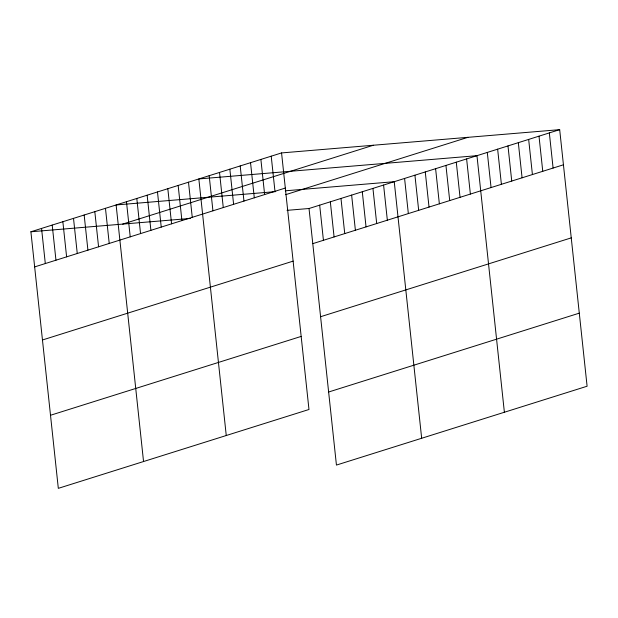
<?xml version="1.0" encoding="UTF-8"?>
<svg xmlns="http://www.w3.org/2000/svg" width="618" height="618" viewBox="0 0 618 618"><rect width="100%" height="100%" fill="white"/><g stroke="black" fill="none" stroke-linecap="round" stroke-linejoin="round"><path stroke-width="0.93" d="M281.561 152.924L308.977 409.495L58.316 488.344L30.9 231.773L281.561 152.924L559.684 129.656L587.1 386.227L336.439 465.076L309.023 208.505L559.684 129.656M122.681 224.095L373.342 145.245M34.654 266.906L285.315 188.057M285.601 194.685L467.903 137.335M312.778 243.646L563.438 164.797M42.464 339.977L293.125 261.128M320.587 316.717L571.248 237.868M50.514 415.265L301.167 336.416M328.637 392.005L579.29 313.156M275.721 191.611L116.122 204.96L143.546 461.53M285.277 190.815L394.245 181.7L421.669 438.27M30.9 231.773L190.498 218.424M287.038 210.344L309.023 208.505M549.34 132.909L553.095 168.05M539.004 136.161L542.759 171.302M528.66 139.413L532.415 174.554M518.324 142.665L522.079 177.806M507.981 145.925L511.735 181.059M497.644 149.177L501.399 184.311M487.301 152.43L491.055 187.563M504.381 412.252L476.965 155.682L198.841 178.942L226.258 435.512M466.621 158.934L470.375 194.067M456.285 162.186L460.039 197.32M445.941 165.439L449.703 200.572M435.605 168.691L439.359 203.824M425.269 171.943L429.023 207.076M414.925 175.195L418.68 210.329M404.589 178.447L408.344 213.581M383.593 185.052L387.347 220.186M372.94 188.405L376.694 223.538M362.287 191.75L366.041 226.891M351.634 195.103L355.389 230.236M340.981 198.455L344.736 233.589M330.329 201.808L334.083 236.941M319.676 205.153L323.43 240.294M271.217 156.176L274.971 191.31M260.881 159.429L264.635 194.562M250.537 162.681L254.292 197.814M240.201 165.933L243.956 201.066M229.857 169.185L233.612 204.319M219.521 172.437L223.276 207.571M209.178 175.69L212.932 210.823M188.498 182.194L192.252 217.327M178.162 185.446L181.916 220.58M167.818 188.699L171.58 223.832M157.482 191.951L161.236 227.092M147.146 195.203L150.9 230.344M136.802 198.455L140.556 233.596M126.466 201.707L130.22 236.849M105.469 208.312L109.224 243.446M94.817 211.665L98.571 246.798M84.164 215.018L87.918 250.151M73.511 218.363L77.265 253.504M62.858 221.715L66.613 256.856M52.206 225.068L55.96 260.201M41.553 228.421L45.307 263.554"/></g></svg>
